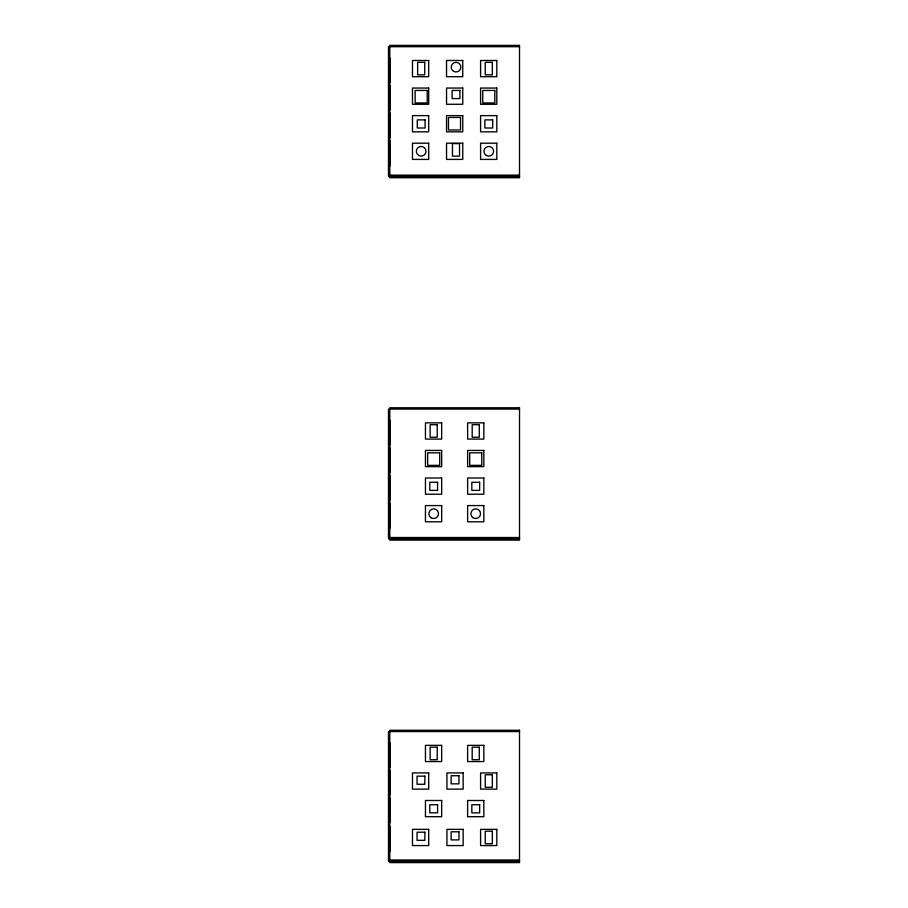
<?xml version="1.0" encoding="UTF-8"?>
<svg xmlns="http://www.w3.org/2000/svg" width="908" height="908" viewBox="0 0 908 908"><rect width="100%" height="100%" fill="white"/><g stroke="black" fill="none" stroke-linecap="round" stroke-linejoin="round"><path stroke-width="1.36" d="M519.512 46.694L388.488 46.694L388.488 176.436L519.512 176.436M389.782 175.142L519.512 175.142M519.512 409.077L388.488 409.077L388.488 538.819L519.512 538.819M389.782 537.525L519.512 537.525M519.512 731.564L388.488 731.564L388.488 861.306L519.512 861.306M389.782 860.001L519.512 860.001M389.85 57.726L389.85 82.696M389.85 85.295L389.85 110.265M389.85 112.864L389.85 137.834M389.85 140.434L389.85 165.892M389.85 420.109L389.85 445.079M389.85 447.678L389.85 472.648M389.85 475.247L389.85 500.217M389.85 502.816L389.85 528.274M389.85 742.596L389.85 767.566M389.85 770.166L389.85 795.136M389.85 797.735L389.85 822.705M389.85 826.598L389.85 851.568M519.512 45.4L389.782 45.4L389.782 177.73L519.512 177.73L519.512 45.4M428.701 60.484L412.482 60.484L412.482 76.703L428.701 76.703L428.701 60.484M462.762 60.484L446.543 60.484L446.543 76.703L462.762 76.703L462.762 60.484M496.812 60.484L480.593 60.484L480.593 76.703L496.812 76.703L496.812 60.484M424.728 62.323L417.646 62.323L417.646 74.853L424.728 74.853L424.728 62.323M492.329 62.323L485.247 62.323L485.247 74.853L492.329 74.853L492.329 62.323M428.701 88.053L412.482 88.053L412.482 104.272L428.701 104.272L428.701 88.053M462.762 88.053L446.543 88.053L446.543 104.272L462.762 104.272L462.762 88.053M496.812 88.053L480.593 88.053L480.593 104.272L496.812 104.272L496.812 88.053M427.214 90.437L415.149 90.437L415.149 102.967L427.214 102.967L427.214 90.437M459.913 90.448L452.093 90.448L452.093 98.563L459.913 98.563L459.913 90.448M494.826 90.437L482.761 90.437L482.761 102.967L494.826 102.967L494.826 90.437M428.701 115.622L412.482 115.622L412.482 131.842L428.701 131.842L428.701 115.622M462.762 115.622L446.543 115.622L446.543 131.842L462.762 131.842L462.762 115.622M496.812 115.622L480.593 115.622L480.593 131.842L496.812 131.842L496.812 115.622M460.526 117.461L448.473 117.461L448.473 129.992L460.526 129.992L460.526 117.461M425.092 119.89L417.283 119.89L417.283 128.005L425.092 128.005L425.092 119.89M492.692 119.89L484.883 119.89L484.883 128.005L492.692 128.005L492.692 119.89M428.701 143.192L412.482 143.192L412.482 159.411L428.701 159.411L428.701 143.192M462.762 143.192L446.543 143.192L446.543 159.411L462.762 159.411L462.762 143.192M496.812 143.192L480.593 143.192L480.593 159.411L496.812 159.411L496.812 143.192M459.539 143.589L452.456 143.589L452.456 156.119L459.539 156.119L459.539 143.589M519.512 407.783L389.782 407.783L389.782 540.112L519.512 540.112L519.512 407.783M441.674 422.867L425.455 422.867L425.455 439.086L441.674 439.086L441.674 422.867M483.839 422.867L467.62 422.867L467.62 439.086L483.839 439.086L483.839 422.867M437.225 424.706L430.142 424.706L430.142 437.236L437.225 437.236L437.225 424.706M479.276 424.706L472.194 424.706L472.194 437.236L479.276 437.236L479.276 424.706M441.674 450.436L425.455 450.436L425.455 466.655L441.674 466.655L441.674 450.436M483.839 450.436L467.62 450.436L467.62 466.655L483.839 466.655L483.839 450.436M439.722 452.82L427.657 452.82L427.657 465.35L439.722 465.35L439.722 452.82M481.762 452.82L469.697 452.82L469.697 465.35L481.762 465.35L481.762 452.82M441.674 478.005L425.455 478.005L425.455 494.224L441.674 494.224L441.674 478.005M483.839 478.005L467.62 478.005L467.62 494.224L483.839 494.224L483.839 478.005M437.588 482.273L429.779 482.273L429.779 490.388L437.588 490.388L437.588 482.273M479.64 482.273L471.831 482.273L471.831 490.388L479.64 490.388L479.64 482.273M441.674 505.574L425.455 505.574L425.455 521.794L441.674 521.794L441.674 505.574M483.839 505.574L467.62 505.574L467.62 521.794L483.839 521.794L483.839 505.574M519.512 730.27L389.782 730.27L389.782 862.6L519.512 862.6L519.512 730.27M441.674 745.355L425.455 745.355L425.455 761.562L441.674 761.562L441.674 745.355M483.839 745.355L467.62 745.355L467.62 761.562L483.839 761.562L483.839 745.355M437.225 747.193L430.142 747.193L430.142 759.724L437.225 759.724L437.225 747.193M479.276 747.193L472.194 747.193L472.194 759.724L479.276 759.724L479.276 747.193M428.701 772.924L412.482 772.924L412.482 789.131L428.701 789.131L428.701 772.924M463.159 772.924L446.94 772.924L446.94 789.131L463.159 789.131L463.159 772.924M496.812 772.924L480.593 772.924L480.593 789.131L496.812 789.131L496.812 772.924M492.329 774.762L485.247 774.762L485.247 787.293L492.329 787.293L492.329 774.762M458.96 775.727L451.151 775.727L451.151 783.842L458.96 783.842L458.96 775.727M424.853 776.158L417.044 776.158L417.044 784.274L424.853 784.274L424.853 776.158M441.674 800.493L425.455 800.493L425.455 816.701L441.674 816.701L441.674 800.493M483.839 800.493L467.62 800.493L467.62 816.701L483.839 816.701L483.839 800.493M437.588 804.749L429.779 804.749L429.779 812.864L437.588 812.864L437.588 804.749M479.64 804.749L471.831 804.749L471.831 812.864L479.64 812.864L479.64 804.749M428.701 829.356L412.482 829.356L412.482 845.575L428.701 845.575L428.701 829.356M463.159 829.356L446.94 829.356L446.94 845.575L463.159 845.575L463.159 829.356M496.812 829.356L480.593 829.356L480.593 845.575L496.812 845.575L496.812 829.356M492.329 831.195L485.247 831.195L485.247 843.725L492.329 843.725L492.329 831.195M458.96 831.785L451.151 831.785L451.151 839.9L458.96 839.9L458.96 831.785M424.853 832.216L417.044 832.216L417.044 840.331L424.853 840.331L424.853 832.216M473.011 517.673A4.824 4.824 0 0 0 480.525 514.03A4.824 4.824 0 0 0 473.613 509.343A4.824 4.824 0 0 0 473.011 517.673M430.971 517.673A4.824 4.824 0 0 0 438.485 514.03A4.824 4.824 0 0 0 431.561 509.343A4.824 4.824 0 0 0 430.971 517.673M486.37 155.472A4.824 4.824 0 0 0 493.6 151.296A4.824 4.824 0 0 0 486.37 147.119A4.824 4.824 0 0 0 486.37 155.472M453.603 71.323A4.824 4.824 0 0 0 460.844 67.147A4.824 4.824 0 0 0 453.603 62.97A4.824 4.824 0 0 0 453.603 71.323M418.758 155.472A4.824 4.824 0 0 0 425.988 151.296A4.824 4.824 0 0 0 418.758 147.119A4.824 4.824 0 0 0 418.758 155.472"/></g></svg>
